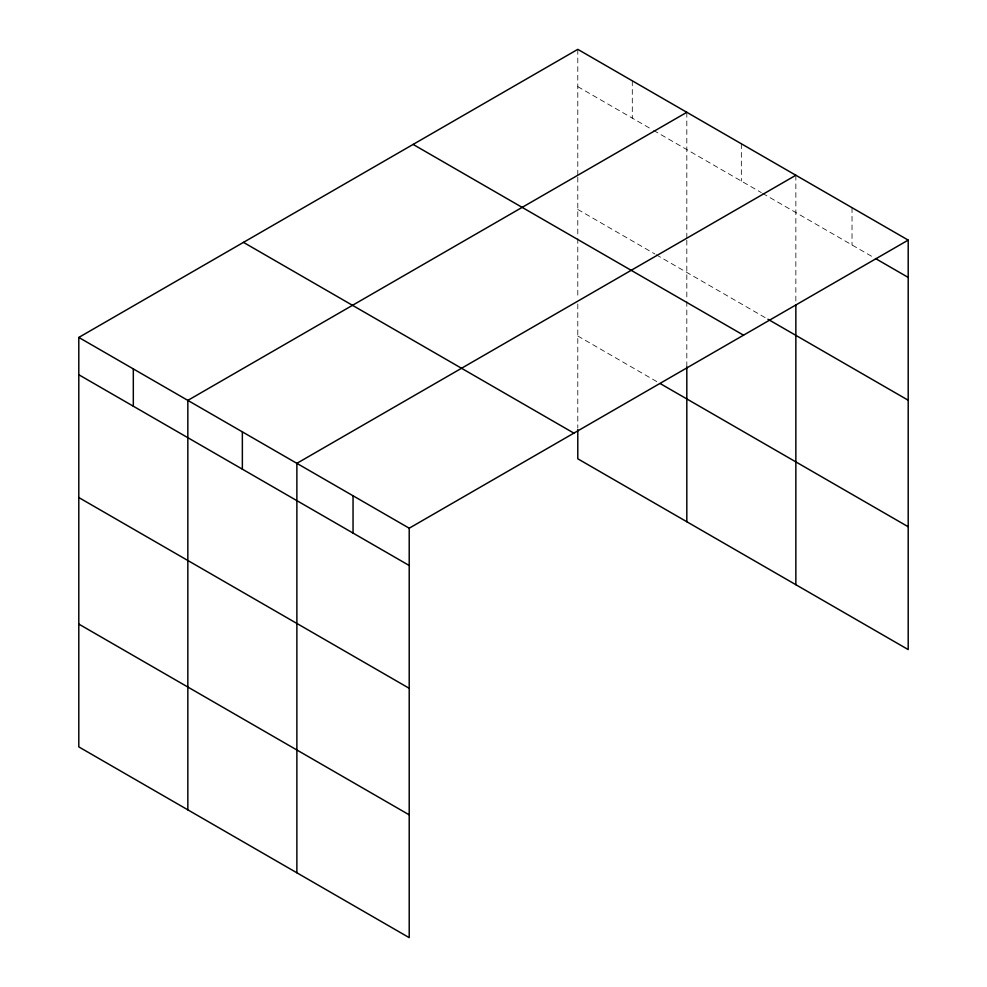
<?xml version="1.0" encoding="UTF-8"?>
<svg xmlns="http://www.w3.org/2000/svg" width="987" height="987" viewBox="0 0 987 987"><rect width="100%" height="100%" fill="white"/><g stroke="black" fill="none" stroke-linecap="round" stroke-linejoin="round"><path stroke-width="0.74" stroke-dasharray="4.93 3.7" d="M577.79 86.646L652.247 129.642M653.579 130.407L761.285 192.588M762.618 193.366L872.927 257.052M577.79 209.454L654.912 253.992M656.232 254.757L766.603 318.468M577.79 335.987L658.897 382.82M852.028 207.689L852.028 244.986M795.855 175.254L795.855 301.59M741.336 143.781L741.336 181.077M686.816 112.308L686.816 238.644M686.816 240.174L686.816 299.851M686.816 301.38L686.816 366.93M632.297 80.823L632.297 118.132M577.79 49.35L577.79 175.686M577.79 177.216L577.79 236.905M577.79 238.422L577.79 297.877M577.79 303.971L577.79 428.099"/><path stroke-width="1.48" d="M908.2 240.112L577.79 49.35L78.8 337.431L78.8 746.888L409.21 937.65L409.21 528.205L908.2 240.112L908.2 649.569L577.79 458.795L577.79 429.629M686.816 112.308L187.838 400.389L187.838 809.833M795.855 175.254L296.877 463.335L296.877 872.792M875.543 258.557L908.2 277.409M767.935 319.245L908.2 400.228M413.121 144.423L743.532 335.185M660.229 383.585L908.2 526.75M243.468 242.37L573.879 433.133M78.8 337.431L409.21 528.205M78.8 374.739L409.21 565.502M78.8 497.547L409.21 688.309M78.8 624.08L409.21 814.843M795.855 304.662L795.855 584.699M686.816 366.93L686.816 521.753M353.05 495.77L353.05 533.066M242.358 431.862L242.358 469.158M133.319 368.916L133.319 406.212"/></g></svg>
